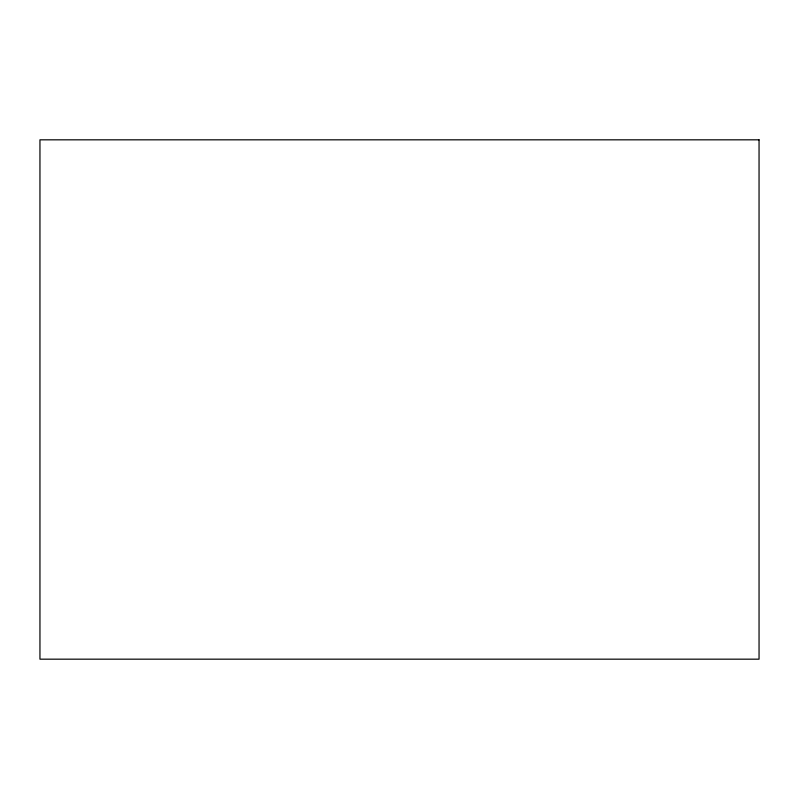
<?xml version="1.0" encoding="UTF-8"?>
<svg xmlns="http://www.w3.org/2000/svg" width="799" height="799" viewBox="0 0 799 799"><rect width="100%" height="100%" fill="white"/><g stroke="black" fill="none" stroke-linecap="round" stroke-linejoin="round"><path stroke-width="1.2" d="M759.05 139.825L39.95 139.825L39.95 659.175L759.05 659.175L759.05 139.825"/></g></svg>
